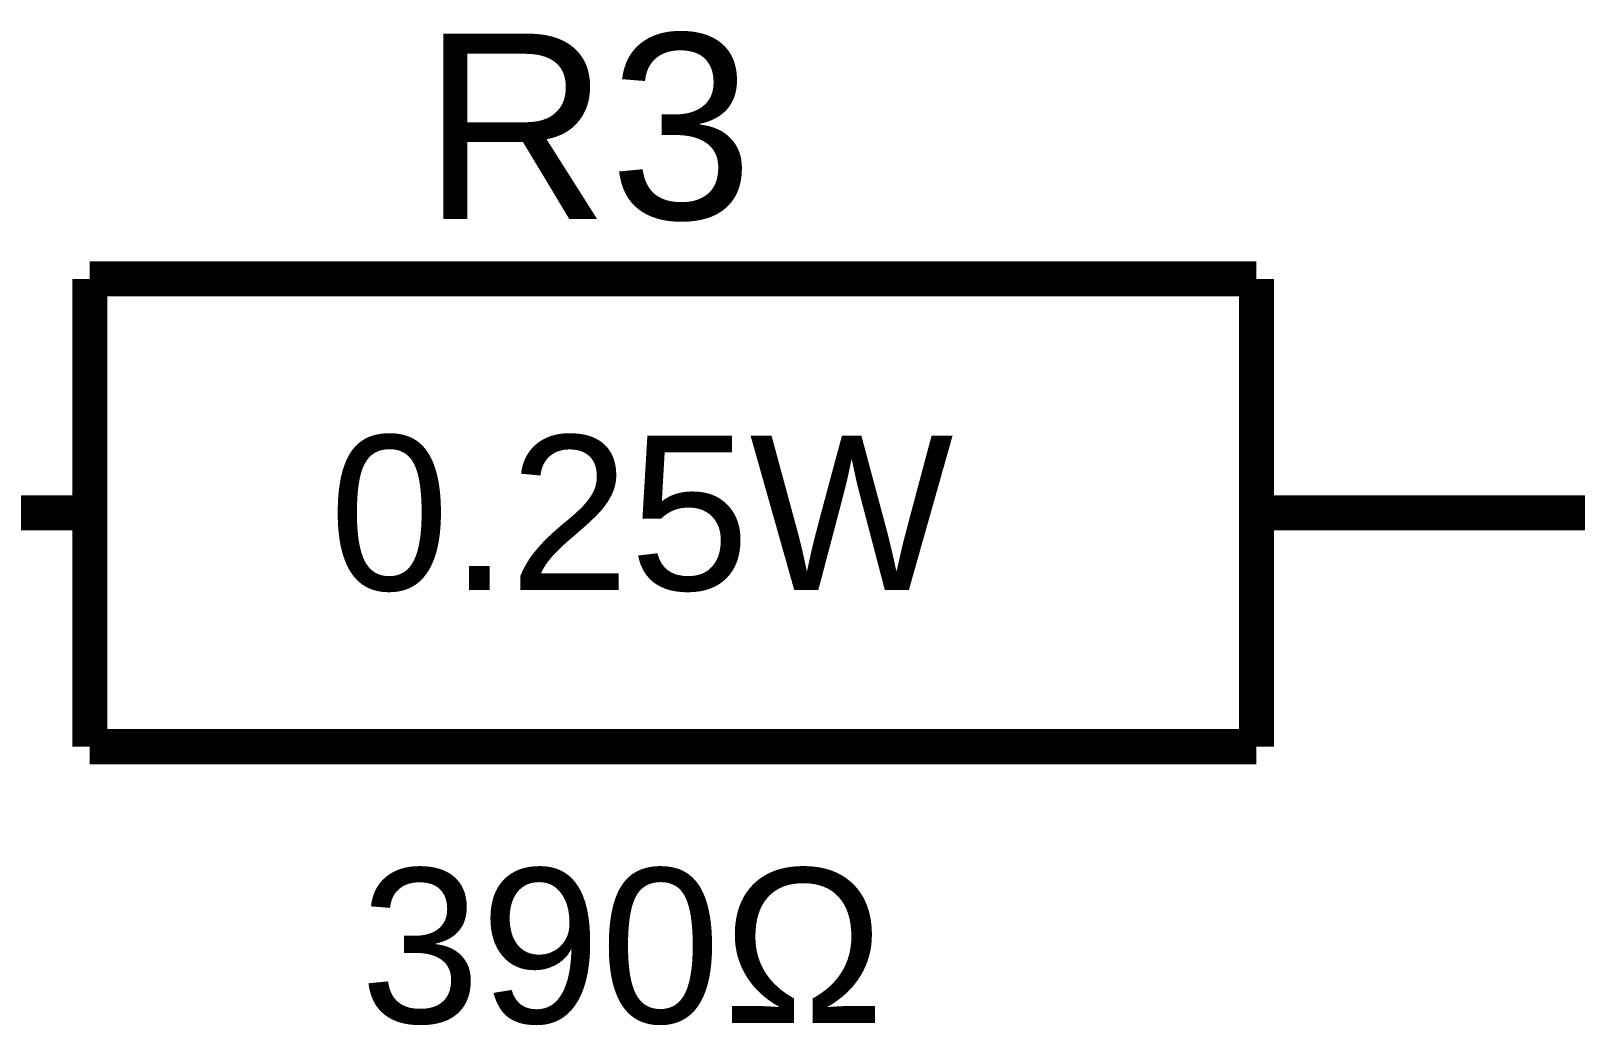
# Model space of a CAD drawing. Header units: millimetres. Extents: x -2024 to 917, y -725 to 13.
# Drawn here: x -1774.48 to -1761.25, y -673.56 to -665.04 of the extents above; entities that cross this region are included whole.
import ezdxf

# ---------------------------------------------------------------- set-up
doc = ezdxf.new("R2010")
doc.units = ezdxf.units.MM
doc.styles.get("Standard").update_dxf_attribs({"font": 'arial.ttf'})

msp = doc.modelspace()

# ---------------------------------------------------------------- linework, layer by layer
at = {"color": 7, "const_width": 0.3}
for points in [[(-1773.977, -667.163), (-1773.977, -671.171)], [(-1773.977, -667.163), (-1763.98, -667.163)], [(-1763.98, -667.163), (-1763.98, -671.171)], [(-1773.977, -669.167), (-1776.476, -669.167)], [(-1763.98, -669.167), (-1761.481, -669.167)], [(-1761.481, -669.167), (-1758.982, -669.167), (-1756.483, -669.167)], [(-1773.977, -671.171), (-1763.98, -671.171)]]:
    msp.add_lwpolyline(points, dxfattribs=at)

# ---------------------------------------------------------------- texts
at = {"color": 7}
for s, height, p in [('R3', 1.5897, (-1771.13, -666.65)), ('0.25W', 1.3247, (-1771.925, -669.829)), ('390Ω', 1.3247, (-1771.66, -673.539))]:
    msp.add_text(s, height=height, dxfattribs=at).set_placement(p)

doc.saveas('drawing.dxf')
